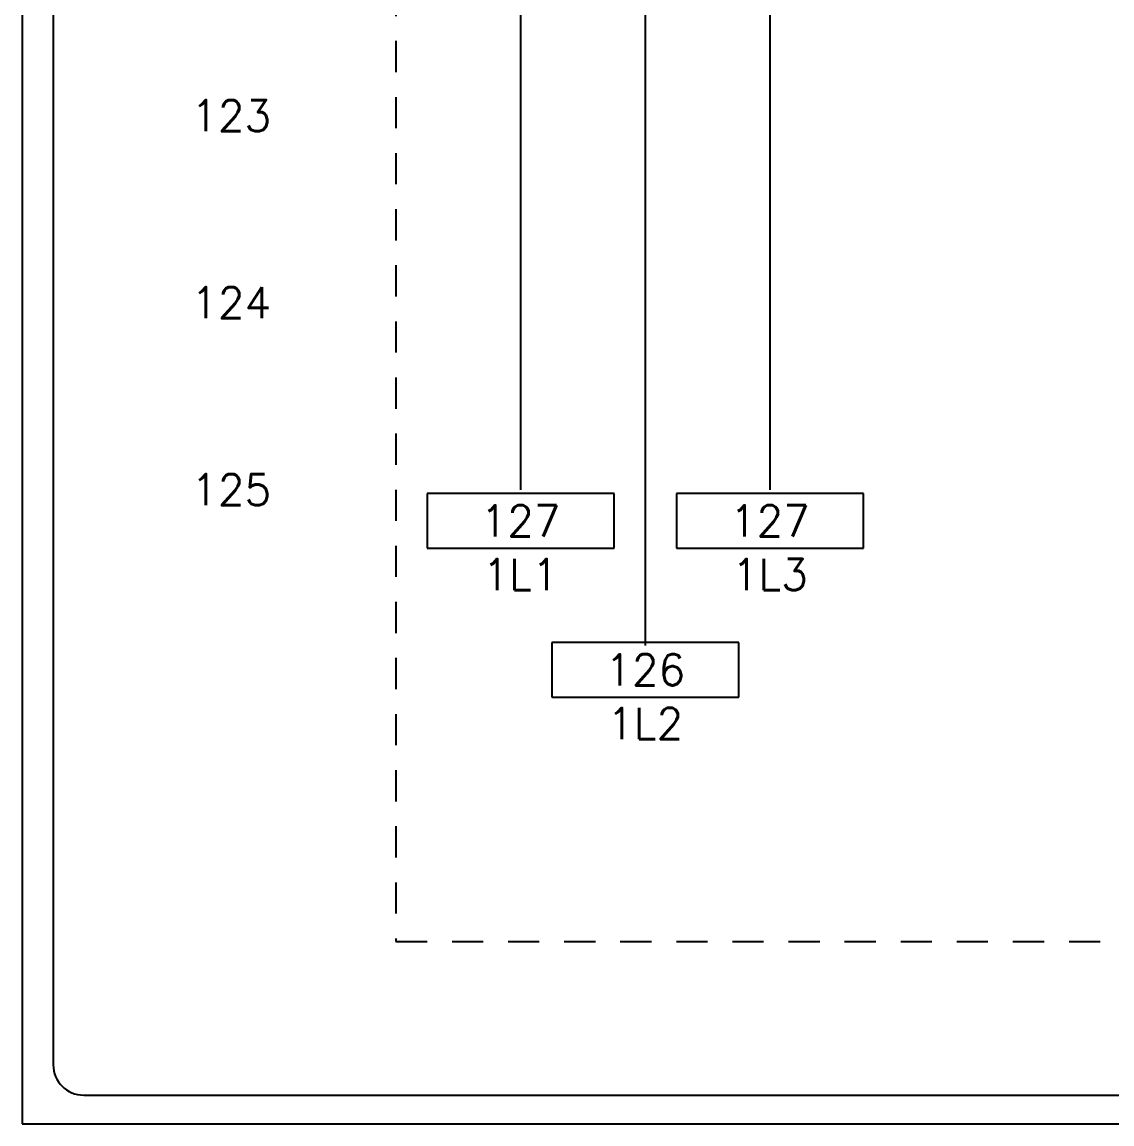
# Model space of a CAD drawing. Header units: inches. Extents: x 0 to 34.2, y 0 to 22.
# Drawn here: x 0 to 4.372, y -0.044 to 4.376 of the extents above; entities that cross this region are included whole.
import ezdxf
from ezdxf.enums import TextEntityAlignment as Align

# ---------------------------------------------------------------- set-up
doc = ezdxf.new("R2010")
doc.units = ezdxf.units.IN
doc.header["$MEASUREMENT"] = 0
doc.linetypes.add('HIDDEN2', pattern=[0.1875, 0.125, -0.0625])
for name, color, linetype in [('BRN_6AWG', 44, 'Continuous'), ('DESC', 150, 'Continuous'), ('GRN_10AWG', 3, 'Continuous'), ('GRN_6AWG', 3, 'Continuous'), ('ORG_6AWG', 40, 'Continuous'), ('SYMS', 7, 'Continuous'), ('XREF', 7, 'Continuous'), ('YEL_6AWG', 2, 'Continuous')]:
    doc.layers.add(name, color=color, linetype=linetype)
doc.styles.add('Fields', font='simplex.shx', dxfattribs={"height": 0.185})
doc.styles.add('WD', font='romans.shx', dxfattribs={"height": 0.185})

# ---------------------------------------------------------------- blocks, each defined once
blk = doc.blocks.new('RG_Master_Ver_4_2_2')
at = {"color": 3}
for p, q in [((0.125, 21.7336), (0.125, 0.1939)), ((0.2474, 0.0716), (9.8753, 0.0716))]:
    blk.add_line(p, q, dxfattribs=at)
blk.add_lwpolyline([(0, -0.044), (34.25, -0.044), (34.25, 21.956), (0, 21.956)], close=True, dxfattribs=at)
blk.add_arc((0.2474, 0.1939), 0.1224, 180, 270, dxfattribs=at)
at = {"style": 'Fields'}
for tag, p in [('DESCRIPTION_3', (13.1158, 1.307)), ('DRN_3', (15.4724, 1.307)), ('CHK_3', (16.5293, 1.307)), ('APP_3', (17.5522, 1.307)), ('DATE_3', (18.8294, 1.307)), ('DRAWING_DESC', (32.2295, 1.2455)), ('CUSTOMER', (28.9966, 1.2135)), ('DESCRIPTION_2', (13.1158, 0.9513)), ('DRN_2', (15.4724, 0.9513)), ('CHK_2', (16.5293, 0.9513)), ('APP_2', (17.5522, 0.9513)), ('DATE_2', (18.8294, 0.9513)), ('SIZE', (30.7145, 0.8944)), ('DRAWING_#', (32.125, 0.8944)), ('REV', (33.5429, 0.8944)), ('DESCRIPTION_1', (13.1158, 0.5956)), ('DRN_1', (15.4724, 0.5956)), ('CHK_1', (16.5293, 0.5956)), ('APP_1', (17.5522, 0.5956)), ('DATE_1', (18.8294, 0.5956)), ('PROJECT_#', (28.9813, 0.5809)), ('DRN_BY', (30.875, 0.5245)), ('CHK_BY', (31.7615, 0.5245)), ('APP_BY', (32.75, 0.5245)), ('SCALE', (33.6518, 0.5245)), ('PROJECT_NAME', (29.021, 0.1759)), ('SHEETNUM', (32.7527, 0.1759)), ('TTL_SHTS', (33.5471, 0.1759))]:
    blk.add_attdef(tag, text='', height=0.125, dxfattribs=at).set_placement(p, align=Align.CENTER)
at = {"style": 'Fields', "flags": 9}
blk.add_attdef('WD_TB', (9.9529, 0.1939), '', height=0.0638, dxfattribs=at)
blk = doc.blocks.new('HA2S1_REF1')
for p, q in [((0, 0.1094), (0, -0.1094)), ((0.75, 0.1094), (0, 0.1094)), ((0.75, -0.1094), (0.75, 0.1094)), ((0, -0.1094), (0.75, -0.1094))]:
    blk.add_line(p, q)
at = {"style": 'WD', "flags": 1}
blk.add_attdef('SIGCODE', (0.0625, 0.1575), '', height=0.125, dxfattribs=at)
at = {"style": 'WD'}
for tag, p in [('XREF', (0.375, -0.0625)), ('DESC1', (0.375, -0.2778))]:
    blk.add_attdef(tag, text='', height=0.125, dxfattribs=at).set_placement(p, align=Align.CENTER)

msp = doc.modelspace()

# ---------------------------------------------------------------- linework, layer by layer
at = {"layer": 'BRN_6AWG'}
msp.add_line((2, 15.6622), (2, 2.5), dxfattribs=at)
at = {"layer": 'GRN_10AWG', "linetype": 'HIDDEN2'}
msp.add_line((1.5, 2.5), (1.5, 0.6875), dxfattribs=at)
at = {"layer": 'GRN_6AWG', "linetype": 'HIDDEN2'}
for p, q in [((1.5, 20.5), (1.5, 2.5)), ((1.5, 0.6875), (6.5625, 0.6875))]:
    msp.add_line(p, q, dxfattribs=at)
at = {"layer": 'ORG_6AWG'}
msp.add_line((2.5, 15.6603), (2.5, 1.875), dxfattribs=at)
at = {"layer": 'YEL_6AWG'}
msp.add_line((3, 15.6603), (3, 2.5), dxfattribs=at)

# ---------------------------------------------------------------- block references
msp.add_blockref('RG_Master_Ver_4_2_2', (0, 0))
at = {"layer": 'SYMS'}
ref = msp.add_blockref('HA2S1_REF1', (1.625, 2.375), dxfattribs=at)
ref.add_attrib('XREF', '127', dxfattribs={"layer": 'XREF', "height": 0.125, "style": 'WD'}).set_placement((2, 2.3125), align=Align.CENTER)
ref.add_attrib('DESC1', '1L1', dxfattribs={"layer": 'DESC', "height": 0.125, "style": 'WD'}).set_placement((2, 2.0972), align=Align.CENTER)
ref = msp.add_blockref('HA2S1_REF1', (2.625, 2.375), dxfattribs=at)
ref.add_attrib('XREF', '127', dxfattribs={"layer": 'XREF', "height": 0.125, "style": 'WD'}).set_placement((3, 2.3125), align=Align.CENTER)
ref.add_attrib('DESC1', '1L3', dxfattribs={"layer": 'DESC', "height": 0.125, "style": 'WD'}).set_placement((3, 2.0972), align=Align.CENTER)
ref = msp.add_blockref('HA2S1_REF1', (2.125, 1.7778), dxfattribs=at)
ref.add_attrib('XREF', '126', dxfattribs={"layer": 'XREF', "height": 0.125, "style": 'WD'}).set_placement((2.5, 1.7153), align=Align.CENTER)
ref.add_attrib('DESC1', '1L2', dxfattribs={"layer": 'DESC', "height": 0.125, "style": 'WD'}).set_placement((2.5, 1.5), align=Align.CENTER)

# ---------------------------------------------------------------- texts
at = {"style": 'WD'}
for s, p in [('123', (1, 4)), ('124', (1, 3.25)), ('125', (1, 2.5))]:
    msp.add_text(s, height=0.125, dxfattribs=at).set_placement(p, align=Align.MIDDLE_RIGHT)

doc.saveas('drawing.dxf')
